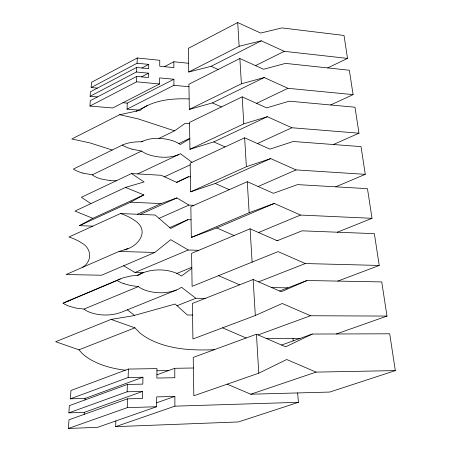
<?xml version="1.0" encoding="UTF-8"?>
<svg xmlns="http://www.w3.org/2000/svg" width="451" height="451" viewBox="0 0 451 451"><rect width="100%" height="100%" fill="white"/><g stroke="black" fill="none" stroke-linecap="round" stroke-linejoin="round"><path stroke-width="0.68" d="M193.383 367.999L174.779 368.304L174.808 377.707L156.88 378.068L156.971 368.597L128.377 369.07L70.954 390.498L70.401 398.819L128.135 377.521L142.944 377.228L142.815 384.122L127.34 384.466L69.353 405.663L68.873 412.862L127.131 391.795L142.679 391.4L142.55 398.43L127.526 398.847L68.997 419.796L68.422 428.45L97.529 427.334L156.621 406.734L156.711 396.897L174.864 396.395L174.892 406.165L115.659 426.64L115.862 420.941M188.597 63.275L173.849 61.759L173.866 67.633L159.722 66.207L159.772 60.304L137.267 57.987L91.514 82.313L91.164 87.545L137.115 63.23L148.745 64.408L148.667 68.682L136.529 67.475L90.42 91.779L90.115 96.288L136.394 72.002L148.582 73.192L148.503 77.533L136.738 76.405L90.29 100.669L89.929 106.058L112.761 107.958L159.558 83.976L159.615 77.893L173.9 79.269L173.923 85.324L127.035 109.142L127.25 103.116L173.9 79.269M127.131 391.795L127.34 384.466M136.394 72.002L136.529 67.475M68.422 428.45L127.272 407.648L127.526 398.847M128.135 377.521L128.377 369.07M89.929 106.058L136.585 81.817L136.738 76.405M137.115 63.23L137.267 57.987M84.179 414.362L84.292 412.366L142.679 391.4M85.002 399.941L85.087 398.419L142.944 377.228M127.949 248.439A28.176 11.861 -11.3 0 1 119.036 251.438L66.088 274.541L101.571 275.228L154.794 252.464L170.72 239.673L188.292 250.001L198.801 250.316M82.217 267.505C92.427 261.913 91.987 248.185 81.462 242.869A87.855 36.993 -11.3 0 0 71.258 237.812L68.935 237.017L120.479 213.537L155.223 215.031L170.72 228.471L187.887 219.682L191.055 219.817M191.816 268.384L181.364 276.057A50.816 21.394 -11.3 0 0 174.802 272.545C162.597 268.221 148.678 269.292 137.194 275.285M158.972 138.395L174.565 130.835L185.068 123.394L189.544 123.749M189.781 138.75L180.31 144.523L178.737 143.457A51.69 21.766 -11.3 0 0 172.502 140.673C162.552 137.707 151.141 137.036 141.631 141.783M92.759 226.165L79.466 225.663L130.643 202.166L143.835 194.894L125.536 187.407L74.939 211.079L92.861 218.329L143.835 194.894M79.466 225.663L92.861 218.329M141.89 68.011L148.745 64.408M237.711 22.55L188.36 48.358L188.732 72.025L211.13 66.297L261.281 40.816L284.293 51.324L347.529 58.404L344.017 35.454L281.971 27.923L260.661 33.053L237.711 22.55L239.137 46.267L188.732 72.025M141.535 76.862L148.582 73.192M164.389 66.68L173.849 61.759M189.155 98.921C174.971 98.374 160.184 99.434 147.195 105.641A28.176 11.867 -11.3 0 0 140.317 110.292L119.645 114.712L71.81 138.976L90.059 142.933L112.198 150.031M239.87 58.512L188.924 84.23L189.319 109.413L212.41 102.907L264.213 77.538L287.958 88.311L353.077 94.631L349.339 70.232L285.489 63.394L263.553 69.268L239.87 58.512L241.392 83.79L189.319 109.413M136.281 111.149L147.195 105.641M255.542 65.632L284.293 51.324M142.944 141.14A11.19 4.713 -11.3 0 0 141.749 141.789C135.165 141.687 128.4 142.369 122.328 145.059L73.338 169.097A59.459 25.036 -11.3 0 0 82.978 173.116M312.301 334.05L285.697 346.819L256.439 334.225L193.22 357.423L193.823 395.775L258.778 373.191L286.712 359.503L316.072 372.109L395.324 370.604L389.692 333.796L312.301 334.05L281.554 345.038M190.378 176.86L188.524 176.747L176.837 182.441L161.199 175.292L131.517 173.55L81.411 197.284L90.86 203.632M242.176 96.852L189.527 122.413L189.944 149.27L213.774 141.885L267.336 116.708L291.865 127.757L358.979 133.197L354.999 107.214L289.232 101.176L266.631 107.885L242.176 96.852L243.799 123.856L189.944 149.27M82.973 173.116L92.241 174.841L141.535 151.04L143.108 152.111A51.718 21.772 -11.3 0 0 149.343 154.913C158.786 157.765 169.446 158.436 178.703 154.575A11.151 4.696 -11.3 0 0 180.383 153.656L191.979 162.304M327.702 67.915L347.529 58.404M256.568 103.347L287.958 88.311M178.878 143.542L189.775 138.339M137.718 173.917L178.703 154.575M244.639 137.82L190.164 163.149L190.615 191.844L215.228 183.478L270.679 158.577L296.042 169.909L365.276 174.34L361.031 146.609L293.223 141.49L269.923 149.134L244.639 137.82L246.376 166.729L190.615 191.844M164.468 176.786L190.192 164.846M330.656 104.982L353.077 94.631M257.453 143.559L291.865 127.757M176.471 182.277L188.524 176.747M137.392 214.264L160.996 203.61L176.916 197.921L188.93 205.087L193.93 205.323M140.351 214.388L176.916 197.921M306.996 280.511L281.306 291.752L253.146 279.502L192.368 303.455L192.927 338.983L255.311 315.508L282.241 303.484L310.485 315.745L386.975 316.078L381.749 281.92L306.996 280.511L279.614 291.019M159.056 218.357L188.93 205.087M247.272 181.697L190.846 206.688L191.331 237.429L216.79 227.958L274.259 203.435L300.513 215.059L372.013 218.318L367.469 188.67L297.497 184.611L273.447 193.31L247.272 181.697L249.138 212.72L191.331 237.429M333.379 144.523L358.979 133.197M258.141 186.517L296.042 169.909M169.734 227.62L187.887 219.682M124.786 249.809C139.568 245.975 150.6 229.446 133.31 219.569A93.757 39.474 -11.3 0 0 122.852 214.36L120.479 213.537M335.702 186.827L365.276 174.34M123.619 265.797L134.979 272.489L188.292 250.001M205.278 298.37L195.858 298.263L181.454 287.231A15.926 6.703 -11.3 0 1 176.431 290.01L121.629 312.148C111.696 315.886 100.387 315.954 90.363 312.515A47.648 20.064 -11.3 0 1 84.01 309.087L76.591 308.185L69.725 306.387A58.247 24.523 -11.3 0 1 63.078 303.269A20.69 8.71 -11.3 0 1 66.387 301.663L120.378 278.898A19.675 8.281 -11.3 0 1 124.431 277.45L131.32 275.905L138.677 275.217A15.954 6.72 -11.3 0 1 143.029 272.827M63.078 303.275L117.097 280.499A19.805 8.338 -11.3 0 1 120.372 278.898M250.102 228.804L191.585 253.344L192.103 286.346L278.104 251.613L305.316 263.547L379.229 265.447L374.358 233.663L302.074 230.833L277.235 240.727L250.102 228.804L252.109 262.178M258.547 232.513L300.513 215.059M84.01 309.087L138.412 286.577A50.839 21.406 -11.3 0 0 144.946 290.1C155.009 293.618 166.402 293.759 176.42 290.004M176.916 273.419L191.799 267.28M192.554 315.04L187.379 315.018L175.163 304.036L132.921 315.818L111.098 319.398L55.676 341.711L78.959 349.829L82.138 353.353A127.216 53.562 -11.3 0 0 93.915 361.426C103.713 366.302 114.492 368.918 125.316 370.209M337.337 232.214L372.013 218.318M177.034 305.722L195.858 298.263M78.959 349.829L134.888 327.832L139.314 332.41A136.055 57.283 -11.3 0 0 148.621 338.78C168.629 349.508 192.025 350.619 214.231 349.717M258.581 281.864L305.316 263.547M337.822 281.091L379.229 265.447M249.138 212.72L274.259 203.435M258.09 334.941L310.485 315.745M156.914 374.826L174.779 368.304M336.339 333.971L386.975 316.078M156.655 402.782L174.864 396.395M227.169 384.179L250.807 394.213L316.072 372.109M246.376 166.729L270.679 158.577M297.632 392.934L298.432 402.315L238.444 421.944L115.659 426.64M395.324 370.604L329.766 392.06L250.807 394.213M243.799 123.856L267.336 116.708M125.536 187.407L144.1 181.945L131.517 173.55M241.392 83.79L264.213 77.538M239.137 46.267L261.281 40.816M127.272 407.648L156.621 406.734M174.892 406.165L298.432 402.315M68.873 412.862L84.292 412.366M70.401 398.819L85.087 398.419M156.948 370.761L168.606 370.559M266.62 338.611L300 338.442M271.744 287.591L287.885 287.845M134.979 272.489L143.446 272.663M176.775 273.351L177.063 273.357M119.041 251.444L154.794 252.464M276.48 240.394L277.934 240.445M130.643 202.166L160.996 203.61M138.412 286.577L130.908 285.596L123.918 283.713M127.035 109.142L138.384 110.089M122.931 102.743L127.25 103.116M90.115 96.288L97.455 96.926M91.164 87.545L97.393 88.103M136.585 81.817L159.558 83.976M173.923 85.324L188.963 86.733M110.038 180.58L101.058 178.974A48.313 20.34 -11.3 0 1 93.763 175.884L92.241 174.841M141.535 151.04L132.166 149.208M119.645 114.712L138.124 118.895L174.565 130.835M111.098 319.398L134.888 327.832M222.529 327.843L246.167 337.996M218.572 275.685L239.633 284.829M216.79 227.958L234.058 235.529M215.228 183.478L229.249 189.679M213.774 141.885L225.066 146.919M212.41 102.907L221.39 106.943M211.13 66.297L218.149 69.477M127.345 309.837L134.494 315.379M292.987 338.481L293.189 340.877M253.146 279.502L255.311 315.508M256.439 334.225L258.778 373.191M132.166 149.208A63.433 26.71 -11.3 0 1 122.328 145.059M123.918 283.713A62.131 26.158 -11.3 0 1 117.102 280.499M66.387 301.663A20.532 8.642 -11.3 0 1 70.125 300.298M116.397 180.721A28.667 12.07 -11.3 0 1 110.05 180.569"/></g></svg>
